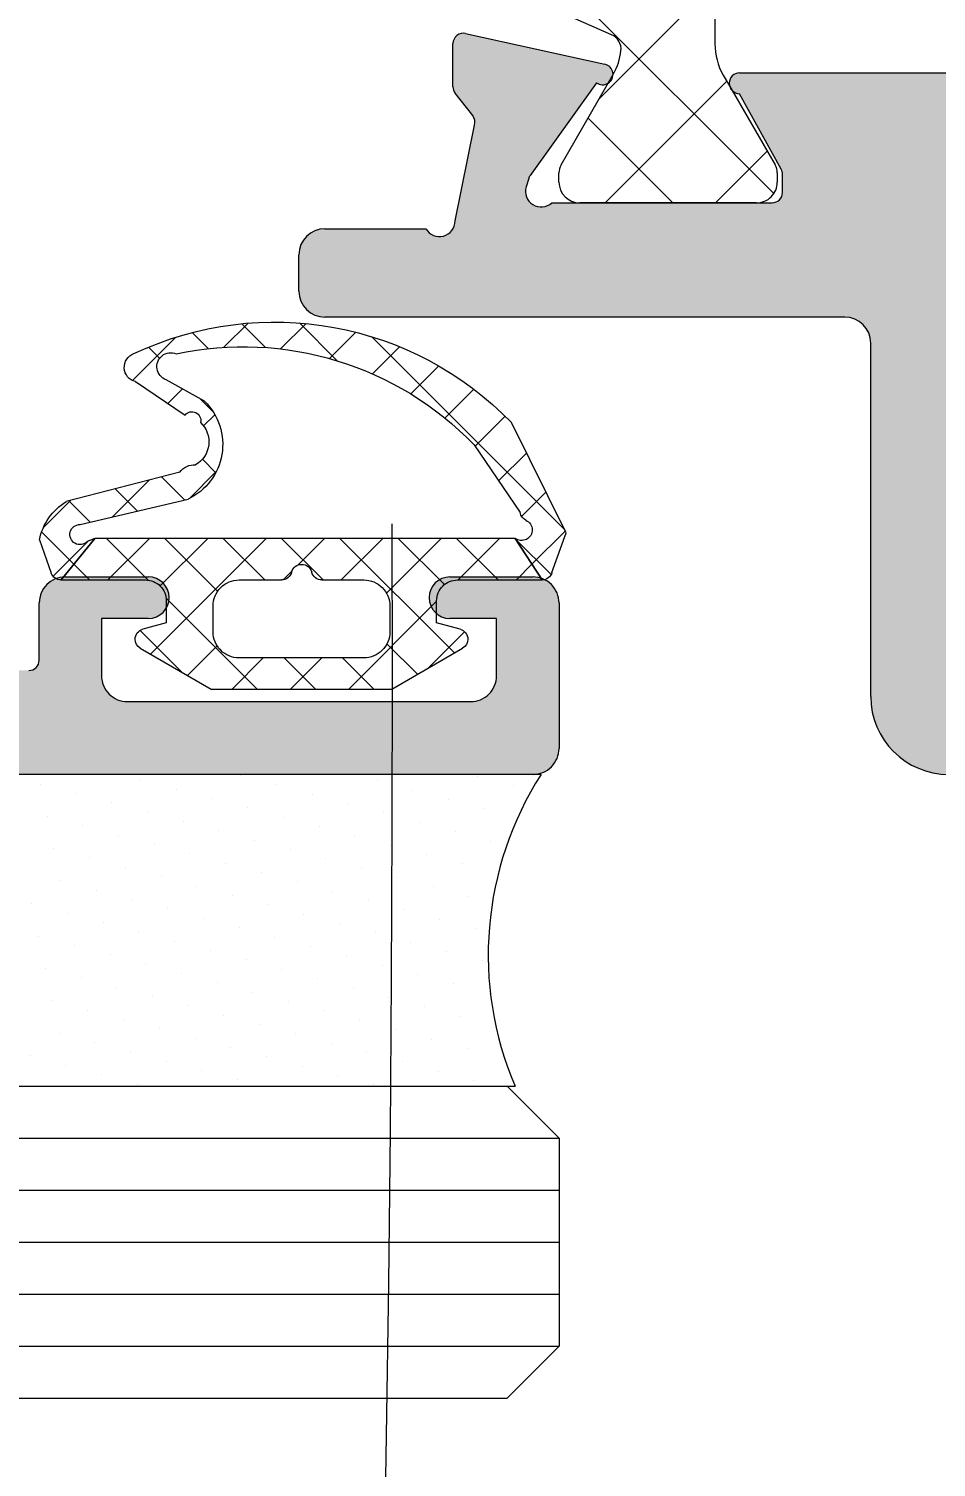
# Model space of a CAD drawing. Extents: x 820 to 5791, y 1495 to 5010.
# Drawn here: x 3009.265 to 3011.01, y 2076.874 to 2079.642 of the extents above; entities that cross this region are included whole.
import ezdxf

# ---------------------------------------------------------------- set-up
doc = ezdxf.new("R2010")
doc.units = 0
doc.header["$LTSCALE"] = 20
doc.layers.get('0').update_dxf_attribs({"linetype": 'CONTINUOUS', "lineweight": 15})
doc.layers.get('DEFPOINTS').update_dxf_attribs({"linetype": 'CONTINUOUS'})
doc.layers.add('_00_TT_PLASTER INTERIOR', color=60, linetype='CONTINUOUS', lineweight=0)
doc.layers.add('ölç', color=63, linetype='CONTINUOUS', lineweight=20)
doc.layers.add('dış ölçü', color=7, linetype='CONTINUOUS', lineweight=20, true_color=0x0d6787)
doc.styles.add('TRS', font='times.ttf', dxfattribs={"width": 0.8})
doc.dimstyles.new('dış ölçü', dxfattribs={"dimtxt": 12, "dimasz": 5, "dimexe": 5, "dimexo": 35, "dimgap": 5, "dimtad": 1, "dimdec": 0, "dimdsep": 46, "dimtxsty": 'TRS', "dimblk": 'DOT', "dimcen": 0, "dimdle": 0.1, "dimclrd": 256, "dimclre": 256, "dimclrt": 73, "dimadec": 0, "dimazin": 0, "dimtfac": 0.3, "dimtdec": 0, "dimtix": 1, "dimtmove": 2, "dimatfit": 3, "dimldrblk": 'DOT', "dimfxl": 1, "dimfxlon": 1, "dimtolj": 1, "dimarcsym": 0})

# ---------------------------------------------------------------- blocks, each defined once
blk = doc.blocks.new('_Dot')
at = {"layer": 'ölç', "color": 0, "lineweight": -2}
blk.add_line((-0.5, 0), (-1, 0), dxfattribs=at)
at = {"layer": 'ölç', "color": 0, "const_width": 0.5}
blk.add_lwpolyline([(-0.25, 0, 1), (0.25, 0, 1)], format="xyb", close=True, dxfattribs=at)
blk = doc.blocks.new('*D176')
at = {"layer": 'DEFPOINTS', "color": 0, "transparency": 16777216}
for p in [(2844.176336790435, 2097.044452601193), (3414.390991119654, 2084.554264930397), (3414.390991119654, 1809.278305477972)]:
    blk.add_point(p, dxfattribs=at)
at = {"layer": 'dış ölçü', "lineweight": -2, "transparency": 16777216}
for p, q in [((2844.176336790435, 1810.278305477972), (2844.176336790435, 1804.278305477972)), ((3414.390991119654, 1810.278305477972), (3414.390991119654, 1804.278305477972)), ((2849.176336790435, 1809.278305477972), (3409.390991119654, 1809.278305477972))]:
    blk.add_line(p, q, dxfattribs=at)
at = {"layer": 'dış ölçü', "lineweight": -2, "transparency": 16777216, "xscale": 5, "yscale": 5, "zscale": 5, "rotation": 180}
blk.add_blockref('_Dot', (2844.176336790435, 1809.278305477972), dxfattribs=at)
at = {"layer": 'dış ölçü', "lineweight": -2, "transparency": 16777216, "xscale": 5, "yscale": 5, "zscale": 5}
blk.add_blockref('_Dot', (3414.390991119654, 1809.278305477972), dxfattribs=at)
at = {"layer": 'dış ölçü', "color": 73, "transparency": 16777216, "insert": (3129.283663955045, 1820.399430207605), "char_height": 12, "attachment_point": 5, "style": 'TRS'}
blk.add_mtext('\\A1;570', dxfattribs=at)
blk = doc.blocks.new('*D180')
at = {"layer": 'DEFPOINTS', "color": 0, "transparency": 16777216}
for p in [(3700.971713778752, 2100.044452589959), (2054.28790840802, 2083.440788159293), (3700.971713778752, 1729.278305477972)]:
    blk.add_point(p, dxfattribs=at)
at = {"layer": 'dış ölçü', "lineweight": -2, "transparency": 16777216}
for p, q in [((2054.28790840802, 1730.278305477972), (2054.28790840802, 1724.278305477972)), ((3700.971713778752, 1730.278305477972), (3700.971713778752, 1724.278305477972)), ((2059.28790840802, 1729.278305477972), (3695.971713778752, 1729.278305477972))]:
    blk.add_line(p, q, dxfattribs=at)
at = {"layer": 'dış ölçü', "lineweight": -2, "transparency": 16777216, "xscale": 5, "yscale": 5, "zscale": 5, "rotation": 180}
blk.add_blockref('_Dot', (2054.28790840802, 1729.278305477972), dxfattribs=at)
at = {"layer": 'dış ölçü', "lineweight": -2, "transparency": 16777216, "xscale": 5, "yscale": 5, "zscale": 5}
blk.add_blockref('_Dot', (3700.971713778752, 1729.278305477972), dxfattribs=at)
at = {"layer": 'dış ölçü', "color": 73, "transparency": 16777216, "insert": (2877.629811093386, 1740.399430207604), "char_height": 12, "attachment_point": 5, "style": 'TRS'}
blk.add_mtext('\\A1;1647', dxfattribs=at)
blk = doc.blocks.new('HGJFG')
h = blk.add_hatch(color=9)
h.dxf.hatch_style = 1
h.paths.add_polyline_path([(-2161.172346011034, -3291.20253992217), (-2161.172346011034, -3291.942539922172), (-2157.082346011038, -3291.942539922172), (-2157.082346011038, -3291.20253992217)], flags=16)
edge = h.paths.add_edge_path()
edge.add_line((-2161.592793870467, -3291.964192741335), (-2161.592793870467, -3292.142539922171))
edge.add_line((-2161.592793870467, -3292.142539922173), (-2154.352346011036, -3292.142539922173))
edge.add_arc((-2154.352345973687, -3292.092539959524), 0.04999996264524757, 269.9999571938264, 360.0000428080437)
edge.add_line((-2154.302346011039, -3292.092539922166), (-2154.302346011033, -3291.812539922167))
edge.add_arc((-2154.352345973687, -3291.812539884827), 0.04999996265106833, 359.999957204564, 450.0000428037736)
edge.add_line((-2154.352346011042, -3291.762539922172), (-2154.51209621104, -3291.762539922166))
edge.add_arc((-2154.512295842284, -3291.802490237368), 0.03995081397432738, 89.7136960569883, 269.5692196917646)
edge.add_line((-2154.51259621103, -3291.842439922172), (-2154.422396211029, -3291.842439922167))
edge.add_line((-2154.422396211038, -3291.842439922169), (-2154.422396211038, -3291.952539922171))
edge.add_arc((-2154.472396173686, -3291.952539959521), 0.04999996264815795, -90.00004280210612, 4.280210612250812e-05, ccw=False)
edge.add_line((-2154.472396211041, -3292.002539922169), (-2155.132396211041, -3292.002539922169))
edge.add_arc((-2155.132396248385, -3291.952539959521), 0.04999996264670276, 179.9999572004711, 270.00004280635085, ccw=False)
edge.add_line((-2155.182396211033, -3291.95253992217), (-2155.182396211033, -3291.842439922168))
edge.add_line((-2155.182396211033, -3291.842439922169), (-2155.092396211036, -3291.842439922169))
edge.add_arc((-2155.092396211036, -3291.802439922171), 0.03999999999941792, 269.9999999979156, 449.9999999979156)
edge.add_line((-2155.092396211036, -3291.762439922167), (-2155.252377211035, -3291.762539822171))
edge.add_arc((-2155.252346022503, -3291.812539800979), 0.04999998853891607, 90.03573944520784, 180.0000242838201)
edge.add_line((-2155.302346011039, -3291.812539822174), (-2155.302346011035, -3291.922539922166))
edge.add_arc((-2155.322345996098, -3291.922539937113), 0.01999998506217356, -90.00004280127217, 4.2805441182736104e-05, ccw=False)
edge.add_line((-2155.322346011043, -3291.942539922172), (-2156.852346011042, -3291.942539922172))
edge.add_arc((-2156.852346048397, -3291.892539959524), 0.04999996264524757, 179.9999571919562, 270.0000428061736, ccw=False)
edge.add_line((-2156.90234601103, -3291.892539922165), (-2156.90234601103, -3291.602539922169))
edge.add_line((-2156.90234601103, -3291.602539922168), (-2156.932346011029, -3291.572539922169))
edge.add_line((-2156.932346011029, -3291.572539922169), (-2156.90234601103, -3291.54253992217))
edge.add_line((-2156.90234601103, -3291.54253992217), (-2156.902346011036, -3291.312539922165))
edge.add_arc((-2156.852346048382, -3291.31253988482), 0.04999996265106833, 89.99995719622649, 180.000042795436, ccw=False)
edge.add_line((-2156.852346011042, -3291.262539922172), (-2155.852346011042, -3291.262539922166))
edge.add_arc((-2155.852345973673, -3291.212539959523), 0.04999996264233719, 269.9999571853116, 360.0000427995289)
edge.add_line((-2155.802346011039, -3291.212539922169), (-2155.802346011039, -3291.142539922173))
edge.add_arc((-2155.852345973687, -3291.142539884821), 0.04999996264815795, 359.9999571978939, 450.000042802106)
edge.add_line((-2155.852346011042, -3291.092539922173), (-2156.046704511039, -3291.092539922173))
edge.add_arc((-2156.072685292206, -3291.077539917546), 0.03000001882319374, 180.0000088315033, 330.0000105626595, ccw=False)
edge.add_line((-2156.102685311035, -3291.07753992217), (-2156.102685311035, -3291.042539922172))
edge.add_line((-2156.102685311035, -3291.04253992217), (-2156.139936411032, -3290.892901922168))
edge.add_arc((-2156.120810309961, -3290.887054437552), 0.02000002045957518, 142.1196065240428, 197.0001334424457, ccw=False)
edge.add_line((-2156.13659621104, -3290.87477412217), (-2156.102944611041, -3290.831516422176))
edge.add_arc((-2156.118730354106, -3290.819236029724), 0.01999994306700945, 322.1191543261486, 359.9997351801132)
edge.add_line((-2156.098730411029, -3290.819236122165), (-2156.098730411032, -3290.735992722167))
edge.add_arc((-2156.118730415384, -3290.735992746019), 0.02000000434976375, 6.832688966403525e-05, 102.5000071270224)
edge.add_line((-2156.123059211034, -3290.716466822173), (-2156.390988211034, -3290.775865222171))
edge.add_arc((-2156.386659414607, -3290.795391121471), 0.01999998055119983, 102.5000245140387, 306.7933573865943)
edge.add_line((-2156.374680811042, -3290.811407122167), (-2156.247255911044, -3290.990050322166))
edge.add_arc((-2156.263538195181, -3291.001664444294), 0.02000001523997533, 17.00025035375438, 35.50019057751388, ccw=False)
edge.add_line((-2156.244412111043, -3290.995816922171), (-2156.23951701104, -3291.011828122172))
edge.add_arc((-2156.268206161793, -3291.020599291743), 0.03000001311106704, -132.99997258540083, 17.000029147516898, ccw=False)
edge.add_line((-2156.288666111036, -3291.042539922167), (-2156.712685311036, -3291.042539922172))
edge.add_arc((-2156.712685325981, -3291.022539937111), 0.01999998505926318, 179.9999572004711, 270.0000428113533, ccw=False)
edge.add_line((-2156.73268531104, -3291.02253992217), (-2156.73268531104, -3290.987680722174))
edge.add_arc((-2156.712685223579, -3290.987680750236), 0.02000008746285711, 151.1695517818086, 179.9999196005541, ccw=False)
edge.add_line((-2156.730206311037, -3290.978036322172), (-2156.650118211038, -3290.832539922174))
edge.add_arc((-2156.650118211034, -3290.812539922167), 0.02000000000116415, 270, 450)
edge.add_line((-2156.650118211034, -3290.79253992217), (-2157.062683911035, -3290.792539922176))
edge.add_arc((-2157.062683948386, -3290.842539884819), 0.04999996264670276, 89.99995719364922, 180.000042799529)
edge.add_line((-2157.112683911034, -3290.842539922173), (-2157.112683911034, -3291.022539922172))
edge.add_line((-2157.112683911034, -3291.02253992217), (-2160.683380411033, -3291.02253992217))
edge.add_arc((-2160.683380323663, -3291.002539872671), 0.02000004950067476, 208.8302511720517, 269.9997496965313, ccw=False)
edge.add_line((-2160.700901411034, -3291.01218422217), (-2160.807553511034, -3290.81842892217))
edge.add_arc((-2160.851356017997, -3290.842539920951), 0.0499999987776396, 28.8304935382869, 89.99999202922243)
edge.add_line((-2160.851356011041, -3290.79253992217), (-2161.005253711038, -3290.79253992217))
edge.add_arc((-2161.005253711029, -3290.812539922167), 0.02000000000116415, 89.99999999583122, 269.9999999958312)
edge.add_line((-2161.005253711029, -3290.832539922168), (-2160.92516571103, -3290.978036322165))
edge.add_arc((-2160.942686798514, -3290.987680750236), 0.02000008748293262, 8.040444771495459e-05, 28.83044819200552, ccw=False)
edge.add_line((-2160.922686711038, -3290.987680722169), (-2160.922686711038, -3291.022539922165))
edge.add_arc((-2160.942686696098, -3291.022539937111), 0.01999998505926318, -90.00004280127217, 4.2805441182736104e-05, ccw=False)
edge.add_line((-2160.942686711042, -3291.04253992217), (-2161.366705911042, -3291.04253992217))
edge.add_arc((-2161.387165860285, -3291.020599291746), 0.03000001311108285, 162.9999708349113, 312.99997259325687, ccw=False)
edge.add_line((-2161.415855011041, -3291.011828122172), (-2161.410959911041, -3290.995816922171))
edge.add_arc((-2161.391833827057, -3291.001664444221), 0.02000001506437853, 144.4998093094156, 162.9997496839272, ccw=False)
edge.add_line((-2161.408116111034, -3290.990050322172), (-2161.280691211033, -3290.811407122166))
edge.add_arc((-2161.268712607457, -3290.795391121471), 0.01999998054952505, 233.206642608412, 437.4999754941014)
edge.add_line((-2161.264383811035, -3290.77586522217), (-2161.532312811035, -3290.716466822172))
edge.add_arc((-2161.53664155668, -3290.735992705892), 0.01999995435326789, 77.5001078409762, 180.0000466226081)
edge.add_line((-2161.556641511034, -3290.735992722172), (-2161.556641511034, -3290.819236122171))
edge.add_arc((-2161.536641618001, -3290.819236175436), 0.01999989303721294, 179.9998473954822, 217.8804282805041)
edge.add_line((-2161.552427411033, -3290.83151642217), (-2161.518775811032, -3290.87477412217))
edge.add_arc((-2161.534561662103, -3290.88705453385), 0.02000004011470066, -16.999827756357206, 37.88069918301272, ccw=False)
edge.add_line((-2161.51543551104, -3290.892901922168), (-2161.552686711039, -3291.04253992217))
edge.add_line((-2161.552686711043, -3291.04253992217), (-2161.552686711047, -3291.072539922164))
edge.add_arc((-2161.402686823099, -3291.072540034226), 0.1499998879415634, 179.9999571945588, 270.0000428037736)
edge.add_line((-2161.402686711034, -3291.222539922171), (-2161.352346011033, -3291.222539922171))
edge.add_line((-2161.352346011042, -3291.222539922171), (-2161.352346011042, -3291.542539922172))
edge.add_line((-2161.352346011042, -3291.54253992217), (-2161.322346011043, -3291.572539922169))
edge.add_line((-2161.322346011043, -3291.572539922169), (-2161.352346011042, -3291.602539922168))
edge.add_line((-2161.352346011042, -3291.602539922168), (-2161.352346011042, -3291.762581522168))
edge.add_line((-2161.352346011042, -3291.762581522168), (-2161.420621611041, -3291.762581522168))
edge.add_arc((-2161.422446007285, -3291.802539971238), 0.04000007592095481, 87.38584293351231, 270.1432339613954)
edge.add_line((-2161.422346011034, -3291.842539922173), (-2161.362446011032, -3291.842539922173))
edge.add_line((-2161.362446011041, -3291.842539922173), (-2161.362446011041, -3291.942640822173))
edge.add_arc((-2161.382445986278, -3291.942640790657), 0.01999997524489821, 270.42248980902684, 359.9999097199953, ccw=False)
edge.add_line((-2161.382298511043, -3291.962640222168), (-2161.592793870473, -3291.964192741336))
h = blk.add_hatch(color=9)
h.dxf.hatch_style = 1
h.paths.add_polyline_path([(-2149.432686791039, -3291.202568942176), (-2153.522686791051, -3291.202568942176), (-2153.522686791051, -3291.942568942174), (-2149.432686791039, -3291.942568942174)], flags=16)
edge = h.paths.add_edge_path()
edge.add_arc((-2149.599779045207, -3290.812568942175), 0.01999999999989086, 270, 450, ccw=False)
edge.add_line((-2149.599779045207, -3290.832568942175), (-2149.679867119176, -3290.978065347325))
edge.add_arc((-2149.662346109891, -3290.987709736038), 0.02000000000003588, 511.1695425433518, 539.9999999995904)
edge.add_line((-2149.682346109895, -3290.987709736038), (-2149.682346109895, -3291.022568942175))
edge.add_arc((-2149.662346109891, -3291.022568942176), 0.02000000000007844, 540.0000000000163, 629.9999999999837)
edge.add_line((-2149.662346109891, -3291.042568942176), (-2149.238326872005, -3291.042568942176))
edge.add_arc((-2149.217866921198, -3291.020628331126), 0.03000000000009845, 587.0000000002174, 737.0000000002264)
edge.add_line((-2149.189177778518, -3291.011857179984), (-2149.194072897496, -3290.995845967253))
edge.add_arc((-2149.213198992625, -3291.001693401348), 0.02000000000055813, 377.0000000004781, 395.5000000004607)
edge.add_line((-2149.19691668225, -3290.990079342234), (-2149.324341586021, -3290.81143621572))
edge.add_arc((-2149.336320189014, -3290.795420190295), 0.02000000000015954, 462.50000000028433, 666.7933136069846, ccw=False)
edge.add_line((-2149.340648981289, -3290.775894270152), (-2149.072720024365, -3290.716495850435))
edge.add_arc((-2149.068391232094, -3290.736021770576), 0.01999999999998282, 359.99999999994657, 462.4999999999398, ccw=False)
edge.add_line((-2149.04839123209, -3290.736021770576), (-2149.04839123209, -3290.819265143929))
edge.add_arc((-2149.068391232094, -3290.819265143929), 0.01999999999998892, 322.11947347725385, 360.0000000000682, ccw=False)
edge.add_line((-2149.052605375688, -3290.831545483402), (-2149.086256996422, -3290.87480321694))
edge.add_arc((-2149.070471140015, -3290.887083556413), 0.0200000000000766, 502.1194734774452, 557.0000000002549)
edge.add_line((-2149.08959723514, -3290.892930990508), (-2149.052346109899, -3291.042568942175))
edge.add_line((-2149.05234610989, -3291.042568942176), (-2149.05234610989, -3291.072568942176))
edge.add_arc((-2149.202346109899, -3291.072568942175), 0.15, 270, 360, ccw=False)
edge.add_line((-2149.202346109899, -3291.222568942177), (-2149.252686791052, -3291.222568942177))
edge.add_line((-2149.252686791046, -3291.222568942175), (-2149.252686791046, -3291.542568942175))
edge.add_line((-2149.252686791046, -3291.542568942176), (-2149.282686791047, -3291.572568942177))
edge.add_line((-2149.282686791045, -3291.572568942175), (-2149.252686791045, -3291.602568942175))
edge.add_line((-2149.252686791046, -3291.602568942174), (-2149.252686791046, -3291.762610569393))
edge.add_line((-2149.252686791046, -3291.762610569393), (-2149.184411226243, -3291.762610569393))
edge.add_arc((-2149.182586822249, -3291.802569004635), 0.04000006246108083, 269.8568053322555, 452.6141690328579, ccw=False)
edge.add_line((-2149.182686791039, -3291.842568942176), (-2149.24258679104, -3291.842568942176))
edge.add_line((-2149.242586791047, -3291.842568942176), (-2149.242586791047, -3291.942669873303))
edge.add_arc((-2149.222586791043, -3291.942669873303), 0.02000000000003226, 540.0000000000583, 629.5774222180769)
edge.add_line((-2149.222734297186, -3291.962669329344), (-2147.202586791052, -3291.977568942175))
edge.add_line((-2147.202586791039, -3291.977568942174), (-2147.202586791039, -3291.962568942174))
edge.add_line((-2147.202586791039, -3291.962568942175), (-2147.15258679104, -3291.962568942175))
edge.add_arc((-2147.15258679105, -3291.912568942175), 0.05, 630, 720)
edge.add_line((-2147.102586791048, -3291.912568942175), (-2147.102586791048, -3291.842568942176))
edge.add_line((-2147.102586791048, -3291.842568942176), (-2147.162586791047, -3291.842568942176))
edge.add_line((-2147.162586791045, -3291.842568942176), (-2147.163186791045, -3291.842468942175))
edge.add_arc((-2147.162886391537, -3291.802518945176), 0.03995112639426338, 449.5703248814108, 629.5691789600364, ccw=False)
edge.add_line((-2147.162586791045, -3291.762568942174), (-2146.892586791045, -3291.762568942174))
edge.add_arc((-2146.892586791041, -3291.802568942175), 0.04000000000014552, 270, 450, ccw=False)
edge.add_line((-2146.892586791041, -3291.842568942176), (-2146.982686791041, -3291.842668942175))
edge.add_line((-2146.982686791042, -3291.842668942175), (-2146.982686791042, -3291.952668942175))
edge.add_arc((-2146.932686791039, -3291.952668942175), 0.05, 540, 630)
edge.add_line((-2146.932686791039, -3292.002668942177), (-2146.272686811663, -3292.002668942177))
edge.add_arc((-2146.272686811671, -3291.952668942175), 0.04999999999995108, 630.000000000026, 719.9479602509243)
edge.add_line((-2146.222686832288, -3291.952714355416), (-2146.222586791041, -3291.842568942174))
edge.add_line((-2146.222586791043, -3291.842568942176), (-2146.312886791043, -3291.842568942176))
edge.add_arc((-2146.312586391546, -3291.802618945175), 0.03995112639426338, 449.5703248813944, 629.5691789600527, ccw=False)
edge.add_line((-2146.31228679104, -3291.762668942175), (-2146.152686791041, -3291.762668942175))
edge.add_arc((-2146.152686791041, -3291.812668942174), 0.05, 360, 450, ccw=False)
edge.add_line((-2146.102686791038, -3291.812668942174), (-2146.102686791038, -3292.092568942175))
edge.add_arc((-2146.152686791041, -3292.092568942176), 0.05, 270, 360, ccw=False)
edge.add_line((-2146.152686791041, -3292.142568942175), (-2153.55268679104, -3292.142568942175))
edge.add_arc((-2153.552686791049, -3291.992568942175), 0.15, 540, 630, ccw=False)
edge.add_line((-2153.702686791044, -3291.992568942175), (-2153.702686791044, -3291.312568942175))
edge.add_arc((-2153.752686791046, -3291.312568942175), 0.05, 360, 450)
edge.add_line((-2153.752686791046, -3291.262568942174), (-2154.752686791046, -3291.262568942174))
edge.add_arc((-2154.752686791046, -3291.212568942175), 0.05, 540, 630, ccw=False)
edge.add_line((-2154.802686791049, -3291.212568942175), (-2154.802686791049, -3291.142568942175))
edge.add_arc((-2154.752686791046, -3291.142568942175), 0.05, 450, 540, ccw=False)
edge.add_line((-2154.752686791046, -3291.092568942176), (-2154.558328234313, -3291.092568942176))
edge.add_arc((-2154.532347472193, -3291.077568942176), 0.02999999999997415, 569.9999999997876, 719.9999999997917)
edge.add_line((-2154.502347472194, -3291.077568942176), (-2154.465096346953, -3290.892930990509))
edge.add_arc((-2154.484222442069, -3290.887083556413), 0.02000000000007834, 702.9999999997476, 757.8805265225523)
edge.add_line((-2154.468436585678, -3290.87480321694), (-2154.502088206412, -3290.831545483402))
edge.add_arc((-2154.486302350005, -3290.819265143929), 0.01999999999999354, 539.9999999999359, 577.8805265227412, ccw=False)
edge.add_line((-2154.506302349994, -3290.819265143929), (-2154.506302349994, -3290.736021770575))
edge.add_arc((-2154.486302350005, -3290.736021770576), 0.01999999999998146, 437.5000000000562, 540.000000000058, ccw=False)
edge.add_line((-2154.481973557716, -3290.716495850434), (-2154.214044600792, -3290.775894270151))
edge.add_arc((-2154.21837339307, -3290.795420190295), 0.02000000000015899, 233.2066863930219, 437.4999999997092, ccw=False)
edge.add_line((-2154.230351996067, -3290.81143621572), (-2154.357776899838, -3290.990079342234))
edge.add_arc((-2154.341494589459, -3291.001693401348), 0.02000000000055737, 504.4999999995396, 522.9999999995229)
edge.add_line((-2154.360620684584, -3290.995845967253), (-2154.365515803564, -3291.011857179984))
edge.add_arc((-2154.336826660886, -3291.020628331126), 0.03000000000009867, 522.9999999997736, 672.999999999783)
edge.add_line((-2154.316366710086, -3291.042568942176), (-2153.892347472201, -3291.042568942176))
edge.add_arc((-2153.892347472193, -3291.022568942176), 0.02000000000007418, 630.0000000000041, 719.999999999996)
edge.add_line((-2153.872347472204, -3291.022568942176), (-2153.872347472204, -3290.987709736039))
edge.add_arc((-2153.892347472193, -3290.987709736038), 0.02000000000003617, 360.0000000004097, 388.8304574566478)
edge.add_line((-2153.874826462908, -3290.978065347325), (-2153.954914536877, -3290.832568942175))
edge.add_arc((-2153.954914536877, -3290.812568942175), 0.01999999999989086, 450, 630, ccw=False)
edge.add_line((-2153.954914536877, -3290.792568942176), (-2153.542348908149, -3290.792568942176))
edge.add_arc((-2153.542348908156, -3290.842568942176), 0.05, 360, 450, ccw=False)
edge.add_line((-2153.492348908153, -3290.842568942176), (-2153.492348908153, -3291.022568942176))
edge.add_line((-2153.492348908153, -3291.022568942176), (-2149.921652402475, -3291.022568942176))
edge.add_arc((-2149.921652402479, -3291.002568942175), 0.02000000000003564, 630.000000000177, 691.1695425439402)
edge.add_line((-2149.904131393193, -3291.012213330888), (-2149.797479317304, -3290.818457970392))
edge.add_arc((-2149.753676794088, -3290.842568942176), 0.04999999999999773, 450.0000000000008, 511.1695425437644, ccw=False)
edge.add_line((-2149.753676794088, -3290.792568942176), (-2149.599779045201, -3290.792568942176))
at = {"color": 9}
for p, q in [((-2154.002466404066, -3289.048668785458), (-2154.002466404066, -3290.736668785456)), ((-2153.889156986811, -3291.024815629985), (-2154.34627044643, -3290.567702170375)), ((-2154.201227540118, -3290.7192930682), (-2154.462819315985, -3290.602824905744)), ((-2154.002466404066, -3290.61975996914), (-2154.22477190985, -3290.842065474929)), ((-2154.506302349994, -3290.819265143929), (-2154.506302349994, -3290.736021770576)), ((-2154.481973557716, -3290.716495850434), (-2154.214044600795, -3290.775894270152)), ((-2154.230351996067, -3290.81143621572), (-2154.357776899834, -3290.990079342234)), ((-2154.298447166188, -3290.96970726123), (-2154.197375240922, -3290.794600967355)), ((-2153.979381432594, -3290.808807032025), (-2154.213243186035, -3291.042668785457)), ((-2153.986389452531, -3290.796668785458), (-2153.976389452521, -3290.813989293533)), ((-2153.976389452521, -3290.813989293533), (-2153.88648564195, -3290.96970726123)), ((-2153.954914536877, -3290.792568942176), (-2153.542348908156, -3290.792568942176)), ((-2154.468436585678, -3290.87480321694), (-2154.50208820641, -3290.831545483402)), ((-2153.874826462908, -3290.978065347325), (-2153.954914536877, -3290.832568942175)), ((-2154.502347472194, -3291.077568942176), (-2154.465096346958, -3290.892930990508)), ((-2154.083435865698, -3291.042668785461), (-2154.246461732951, -3290.879642918201)), ((-2153.901735719072, -3290.943293352852), (-2154.001111151677, -3291.042668785457)), ((-2154.302466404069, -3291.002668785458), (-2154.302466404069, -3290.984707261231)), ((-2153.88246640407, -3290.984707261231), (-2153.88246640407, -3291.002668785458)), ((-2154.360620684584, -3290.995845967253), (-2154.365515803566, -3291.011857179984)), ((-2153.872347472204, -3291.022568942176), (-2153.872347472204, -3290.987709736038)), ((-2154.316366710086, -3291.042568942176), (-2153.892347472193, -3291.042568942176)), ((-2153.922466404064, -3291.042668785457), (-2154.26246640406, -3291.042668785457)), ((-2154.752686791046, -3291.092568942176), (-2154.558328234311, -3291.092568942176)), ((-2154.802686791049, -3291.212568942175), (-2154.802686791049, -3291.142568942175)), ((-2154.900503842186, -3291.27415133335), (-2154.946909027826, -3291.32055651899)), ((-2154.866889014415, -3291.320966318625), (-2154.912604915499, -3291.275250417543)), ((-2154.789052012359, -3291.274952705034), (-2154.837796712801, -3291.323697405472)), ((-2154.729018767653, -3291.346583363867), (-2154.801733837999, -3291.273868293528)), ((-2153.752686791046, -3291.262568942174), (-2154.752686791046, -3291.262568942174)), ((-2155.040137589775, -3291.301531879425), (-2155.123120352245, -3291.384514641891)), ((-2154.977012459593, -3291.323096074962), (-2155.007851669679, -3291.292256864876)), ((-2154.693422659501, -3291.29157655369), (-2154.74403359163, -3291.342187485819)), ((-2154.290735901403, -3291.672613028612), (-2154.663327413725, -3291.300021516291)), ((-2153.702686791044, -3291.992568942175), (-2153.702686791044, -3291.312568942175)), ((-2155.070646268182, -3291.341715467876), (-2155.091931836037, -3291.320429900024)), ((-2155.038902261044, -3291.333044866059), (-2155.038902261044, -3291.333044866059)), ((-2154.60904906684, -3291.319456162532), (-2154.661339376206, -3291.371746471902)), ((-2154.53371808893, -3291.356378386151), (-2154.587631268773, -3291.410291565991)), ((-2155.117108161035, -3291.386727666059), (-2155.021647761049, -3291.450981666058)), ((-2154.984199261043, -3291.424561466059), (-2155.057778561049, -3291.383098066058)), ((-2155.026868825863, -3291.400516317027), (-2155.054931217889, -3291.428578709057)), ((-2154.967972165015, -3291.444389571049), (-2154.992449371389, -3291.41991236468)), ((-2154.466253282907, -3291.401166781642), (-2154.521816571066, -3291.456730069786)), ((-2154.964389260928, -3291.450289953599), (-2154.98601719114, -3291.471917883812)), ((-2154.406056333694, -3291.453223033942), (-2154.463765865509, -3291.510932565753)), ((-2154.28835126104, -3291.677404566058), (-2154.393736561045, -3291.46565036606)), ((-2154.46561936104, -3291.508192666058), (-2154.377358761046, -3291.63866246606)), ((-2154.962699928842, -3291.561915008732), (-2154.98842366444, -3291.536191273132)), ((-2154.364658328105, -3291.524078229854), (-2154.418470218833, -3291.577890120582)), ((-2155.031652861039, -3291.561237666058), (-2155.250230361035, -3291.617600566059)), ((-2154.961575336286, -3291.55972923048), (-2155.013409060292, -3291.611562954485)), ((-2155.090515405257, -3291.576416097939), (-2155.161039344032, -3291.646940036714)), ((-2155.113390986849, -3291.63573035376), (-2155.155856290728, -3291.593265049879)), ((-2155.022516730268, -3291.614351408819), (-2155.0666150437, -3291.57025309539)), ((-2155.241771976213, -3291.615419467374), (-2155.294455506836, -3291.668102997998)), ((-2155.204265243415, -3291.657109298697), (-2155.245097537755, -3291.616277004367)), ((-2155.223651861042, -3291.661670166058), (-2155.01598586104, -3291.612814966059)), ((-2154.327356644394, -3291.599029747666), (-2154.374462797377, -3291.646135900643)), ((-2155.235596644718, -3291.738031098909), (-2155.297607890473, -3291.676019853164)), ((-2154.290054960697, -3291.673981265482), (-2154.354331907624, -3291.738258212409)), ((-2154.315832261037, -3291.754314266059), (-2154.28835126104, -3291.677404566058)), ((-2155.301813761046, -3291.69113066606), (-2155.279087961037, -3291.755020166059)), ((-2155.207808081131, -3291.693708773802), (-2155.275431045721, -3291.761331738399)), ((-2155.19513826104, -3291.688317466059), (-2155.260244561036, -3291.768317466059)), ((-2155.260243461043, -3291.768317466059), (-2155.19513826104, -3291.688317466059)), ((-2155.19513826104, -3291.688317466059), (-2155.210020161042, -3291.694650066059)), ((-2154.386633061044, -3291.688260466058), (-2155.19513826104, -3291.688317466059)), ((-2155.092738851888, -3291.768635690228), (-2155.173058632686, -3291.688315909433)), ((-2155.09015617058, -3291.688310064771), (-2155.170163571875, -3291.768317466061)), ((-2154.865633938633, -3291.688294235847), (-2155.088315339422, -3291.910975636632)), ((-2154.977895054614, -3291.68830215031), (-2155.069558197382, -3291.779965293082)), ((-2154.959039058286, -3291.79008228232), (-2155.060813344518, -3291.688307996087)), ((-2154.868550673037, -3291.768317466057), (-2154.948568056349, -3291.688300082741)), ((-2154.756297471523, -3291.768317466057), (-2154.836322768181, -3291.688292169395)), ((-2154.753372822653, -3291.688286321386), (-2154.804838892681, -3291.739752391401)), ((-2154.503526353536, -3291.90883538252), (-2154.724077480013, -3291.688284256049)), ((-2154.641111706686, -3291.688278406923), (-2154.721150765818, -3291.768317466059)), ((-2154.528850590706, -3291.688270492462), (-2154.634263726633, -3291.793683628389)), ((-2154.52290832414, -3291.777200210407), (-2154.611832191845, -3291.688276342703)), ((-2154.41953786698, -3291.768317466057), (-2154.499586903677, -3291.688268429357)), ((-2154.416589474739, -3291.688262577999), (-2154.49664436279, -3291.768317466059)), ((-2154.38533966291, -3291.690262468609), (-2154.387341615508, -3291.688260516011)), ((-2154.334912061048, -3291.768317466059), (-2154.386633061044, -3291.688260466058)), ((-2154.386633061044, -3291.688260466058), (-2154.334912061048, -3291.768317466059)), ((-2154.317480143506, -3291.758121988017), (-2154.38533966291, -3291.690262468609)), ((-2155.20531027758, -3291.768317466059), (-2155.235596267853, -3291.738031475773)), ((-2154.815965022845, -3291.75087852157), (-2154.833186154076, -3291.768099652808)), ((-2154.354331907624, -3291.738258212409), (-2154.384391161276, -3291.768317466059)), ((-2155.260244561036, -3291.768317466059), (-2155.097774361039, -3291.768317466059)), ((-2155.258112561042, -3291.768317466059), (-2155.259287961043, -3291.76714206606)), ((-2155.252377211041, -3291.762539822167), (-2155.092396211036, -3291.762439922167)), ((-2155.097774361039, -3291.768317466059), (-2155.097774361039, -3291.768317466059)), ((-2154.917774361046, -3291.768317466059), (-2154.836129861037, -3291.768317466059)), ((-2154.758670161039, -3291.768317466059), (-2154.67777556105, -3291.768317466059)), ((-2154.512096211035, -3291.762539922168), (-2154.352346011042, -3291.762539922168)), ((-2154.497774361048, -3291.768317466059), (-2154.334912061048, -3291.768317466059)), ((-2155.302346011039, -3291.922539922171), (-2155.302346011039, -3291.812539822166)), ((-2154.883057076059, -3291.97831746606), (-2155.058092593926, -3291.803281948197)), ((-2155.057774361046, -3291.808317466058), (-2155.057774361046, -3291.85099696606)), ((-2154.537774361042, -3291.809447464309), (-2154.706644362796, -3291.978317466058)), ((-2154.537774361042, -3291.85099696606), (-2154.537774361042, -3291.808319866058)), ((-2154.302346011039, -3291.812539922167), (-2154.302346011039, -3292.092539922173)), ((-2155.092396211036, -3291.842439922169), (-2155.182396211033, -3291.842439922169)), ((-2155.182396211033, -3291.842439922169), (-2155.182396211033, -3291.95253992217)), ((-2154.967774361049, -3291.84331966606), (-2154.967774361049, -3291.81832176606)), ((-2154.967774361049, -3291.868315466058), (-2154.967774361049, -3291.84331966606)), ((-2154.967774361049, -3291.84331966606), (-2154.967774361049, -3291.84331966606)), ((-2154.627774361038, -3291.81831746606), (-2154.627774361038, -3291.868316266059)), ((-2154.422396211038, -3291.842439922169), (-2154.51259621103, -3291.842439922169)), ((-2154.422396211038, -3291.95253992217), (-2154.422396211038, -3291.842439922169)), ((-2155.0275954855, -3291.94603225813), (-2155.108246497676, -3291.865381245957)), ((-2155.057774361046, -3291.85099696606), (-2155.102949361038, -3291.863101566059)), ((-2154.483996732623, -3291.867923037401), (-2154.554118417259, -3291.93804472204)), ((-2154.49259806104, -3291.863101966058), (-2154.537774361042, -3291.85099696606)), ((-2154.960070005281, -3291.894983504014), (-2155.017149659453, -3291.952063158181)), ((-2154.574692033505, -3291.949922904071), (-2154.633350809626, -3291.891264127943)), ((-2155.107774361049, -3291.89974096606), (-2154.971675861042, -3291.97831746606)), ((-2154.871150765813, -3291.918317466058), (-2154.931150765825, -3291.97831746606)), ((-2154.797774361036, -3291.918317466058), (-2154.917774361046, -3291.918317466058)), ((-2154.770803874545, -3291.97831746606), (-2154.830803874543, -3291.91831746606)), ((-2154.758897564313, -3291.918317466058), (-2154.818897564311, -3291.97831746606)), ((-2154.677774361041, -3291.918317466058), (-2154.797774361036, -3291.918317466058)), ((-2154.658550673031, -3291.97831746606), (-2154.718550673028, -3291.918317466058)), ((-2154.623872861045, -3291.97831746606), (-2154.487774361039, -3291.89974096606)), ((-2154.971675861042, -3291.97831746606), (-2154.623872861045, -3291.97831746606)), ((-2155.13239621103, -3292.002539922169), (-2154.472396211041, -3292.002539922169)), ((-2154.352346011042, -3292.142539922173), (-2161.592793870467, -3292.142539922173)), ((-2154.336942841616, -3292.142558938253), (-2156.436942841608, -3292.142558938253)), ((-2154.914104235821, -3292.144767265437), (-2154.914104235821, -3292.144767265437)), ((-2154.459516440807, -3292.14642531259), (-2154.459516440807, -3292.14642531259)), ((-2155.300014190504, -3292.161099958882), (-2155.300014190504, -3292.161099958882)), ((-2155.10705921317, -3292.152933612163), (-2155.10705921317, -3292.152933612163)), ((-2155.038381372838, -3292.170924352745), (-2155.038381372838, -3292.170924352745)), ((-2154.845426395489, -3292.162758006035), (-2154.845426395489, -3292.162758006035)), ((-2154.652471418141, -3292.154591659309), (-2154.652471418141, -3292.154591659309)), ((-2154.583793577808, -3292.172582399898), (-2154.583793577808, -3292.172582399898)), ((-2154.390838600474, -3292.164416053179), (-2154.390838600474, -3292.164416053179)), ((-2155.231336350172, -3292.179090699478), (-2155.231336350172, -3292.179090699478)), ((-2155.162658509839, -3292.19708144006), (-2155.162658509839, -3292.19708144006)), ((-2154.969703532491, -3292.18891509335), (-2154.969703532491, -3292.18891509335)), ((-2154.776748555157, -3292.180748746629), (-2154.776748555157, -3292.180748746629)), ((-2154.708070714824, -3292.19873948722), (-2154.708070714824, -3292.19873948722)), ((-2154.515115737476, -3292.190573140487), (-2154.515115737476, -3292.190573140487)), ((-2155.286935646841, -3292.223238527386), (-2155.286935646841, -3292.223238527386)), ((-2155.093980669507, -3292.215072180667), (-2155.093980669507, -3292.215072180667)), ((-2154.901025692173, -3292.206905833941), (-2154.901025692173, -3292.206905833941)), ((-2154.832347851826, -3292.224896574539), (-2154.832347851826, -3292.224896574539)), ((-2154.639392874492, -3292.216730227813), (-2154.639392874492, -3292.216730227813)), ((-2154.446437897143, -3292.208563881094), (-2154.446437897143, -3292.208563881094)), ((-2155.218257806509, -3292.241229267983), (-2155.218257806509, -3292.241229267983)), ((-2155.025302829175, -3292.233062921249), (-2155.025302829175, -3292.233062921249)), ((-2154.956624988842, -3292.251053661855), (-2154.956624988842, -3292.251053661855)), ((-2154.763670011494, -3292.242887315134), (-2154.763670011494, -3292.242887315134)), ((-2154.57071503416, -3292.234720968402), (-2154.57071503416, -3292.234720968402)), ((-2154.502037193827, -3292.252711708991), (-2154.502037193827, -3292.252711708991)), ((-2155.273857103192, -3292.285377095891), (-2155.273857103192, -3292.285377095891)), ((-2155.149579966176, -3292.259220008565), (-2155.149579966176, -3292.259220008565)), ((-2155.080902125844, -3292.277210749172), (-2155.080902125844, -3292.277210749172)), ((-2154.88794714851, -3292.269044402446), (-2154.88794714851, -3292.269044402446)), ((-2154.694992171161, -3292.260878055725), (-2154.694992171161, -3292.260878055725)), ((-2154.626314330829, -3292.278868796318), (-2154.626314330829, -3292.278868796318)), ((-2154.43335935348, -3292.270702449599), (-2154.43335935348, -3292.270702449599)), ((-2155.20517926286, -3292.303367836487), (-2155.20517926286, -3292.303367836487)), ((-2155.012224285511, -3292.295201489754), (-2155.012224285511, -3292.295201489754)), ((-2154.943546445179, -3292.313192230359), (-2154.943546445179, -3292.313192230359)), ((-2154.819269308177, -3292.287035143044), (-2154.819269308177, -3292.287035143044)), ((-2154.75059146783, -3292.305025883638), (-2154.75059146783, -3292.305025883638)), ((-2154.557636490496, -3292.296859536907), (-2154.557636490496, -3292.296859536907)), ((-2155.136501422528, -3292.321358577069), (-2155.136501422528, -3292.321358577069)), ((-2155.067823582195, -3292.339349317676), (-2155.067823582195, -3292.339349317676)), ((-2154.874868604847, -3292.33118297095), (-2154.874868604847, -3292.33118297095)), ((-2154.681913627498, -3292.323016624229), (-2154.681913627498, -3292.323016624229)), ((-2154.613235787166, -3292.341007364822), (-2154.613235787166, -3292.341007364822)), ((-2154.488958650164, -3292.314850277496), (-2154.488958650164, -3292.314850277496)), ((-2154.420280809832, -3292.332841018103), (-2154.420280809832, -3292.332841018103)), ((-2155.260778559529, -3292.347515664395), (-2155.260778559529, -3292.347515664395)), ((-2155.192100719197, -3292.365506404992), (-2155.192100719197, -3292.365506404992)), ((-2154.999145741863, -3292.357340058258), (-2154.999145741863, -3292.357340058258)), ((-2154.806190764514, -3292.349173711548), (-2154.806190764514, -3292.349173711548)), ((-2154.737512924182, -3292.367164452143), (-2154.737512924182, -3292.367164452143)), ((-2154.544557946833, -3292.358998105411), (-2154.544557946833, -3292.358998105411)), ((-2155.316377856213, -3292.391663492303), (-2155.316377856213, -3292.391663492303)), ((-2155.123422878864, -3292.383497145574), (-2155.123422878864, -3292.383497145574)), ((-2154.930467901516, -3292.375330798864), (-2154.930467901516, -3292.375330798864)), ((-2154.861790061198, -3292.393321539455), (-2154.861790061198, -3292.393321539455)), ((-2154.668835083849, -3292.385155192734), (-2154.668835083849, -3292.385155192734)), ((-2154.475880106501, -3292.376988846), (-2154.475880106501, -3292.376988846)), ((-2155.247700015881, -3292.4096542329), (-2155.247700015881, -3292.4096542329)), ((-2155.054745038532, -3292.401487886181), (-2155.054745038532, -3292.401487886181)), ((-2154.9860671982, -3292.419478626763), (-2154.9860671982, -3292.419478626763)), ((-2154.793112220851, -3292.411312280053), (-2154.793112220851, -3292.411312280053)), ((-2154.600157243517, -3292.403145933326), (-2154.600157243517, -3292.403145933326)), ((-2154.531479403185, -3292.421136673915), (-2154.531479403185, -3292.421136673915)), ((-2155.179022175548, -3292.427644973496), (-2155.179022175548, -3292.427644973496)), ((-2155.110344335216, -3292.445635714078), (-2155.110344335216, -3292.445635714078)), ((-2154.917389357867, -3292.437469367368), (-2154.917389357867, -3292.437469367368)), ((-2154.724434380519, -3292.429303020647), (-2154.724434380519, -3292.429303020647)), ((-2154.655756540186, -3292.447293761238), (-2154.655756540186, -3292.447293761238)), ((-2154.462801562852, -3292.439127414505), (-2154.462801562852, -3292.439127414505)), ((-2155.30329931255, -3292.453802060808), (-2155.30329931255, -3292.453802060808)), ((-2155.234621472217, -3292.471792801404), (-2155.234621472217, -3292.471792801404)), ((-2155.041666494883, -3292.463626454685), (-2155.041666494883, -3292.463626454685)), ((-2154.848711517535, -3292.455460107959), (-2154.848711517535, -3292.455460107959)), ((-2154.780033677202, -3292.473450848557), (-2154.780033677202, -3292.473450848557)), ((-2154.587078699854, -3292.465284501831), (-2154.587078699854, -3292.465284501831)), ((-2155.165943631885, -3292.489783542001), (-2155.165943631885, -3292.489783542001)), ((-2155.097265791553, -3292.507774282582), (-2155.097265791553, -3292.507774282582)), ((-2154.972988654536, -3292.481617195267), (-2154.972988654536, -3292.481617195267)), ((-2154.904310814204, -3292.499607935873), (-2154.904310814204, -3292.499607935873)), ((-2154.71135583687, -3292.491441589152), (-2154.71135583687, -3292.491441589152)), ((-2154.518400859522, -3292.48327524242), (-2154.518400859522, -3292.48327524242)), ((-2154.449723019189, -3292.501265983009), (-2154.449723019189, -3292.501265983009)), ((-2155.290220768887, -3292.515940629312), (-2155.290220768887, -3292.515940629312)), ((-2155.221542928554, -3292.533931369909), (-2155.221542928554, -3292.533931369909)), ((-2155.02858795122, -3292.52576502319), (-2155.02858795122, -3292.52576502319)), ((-2154.835632973872, -3292.517598676463), (-2154.835632973872, -3292.517598676463)), ((-2154.766955133539, -3292.535589417062), (-2154.766955133539, -3292.535589417062)), ((-2154.642677996538, -3292.509432329743), (-2154.642677996538, -3292.509432329743)), ((-2154.574000156205, -3292.527423070335), (-2154.574000156205, -3292.527423070335)), ((-2155.152865088222, -3292.551922110505), (-2155.152865088222, -3292.551922110505)), ((-2154.959910110888, -3292.543755763772), (-2154.959910110888, -3292.543755763772)), ((-2154.891232270556, -3292.561746504377), (-2154.891232270556, -3292.561746504377)), ((-2154.698277293207, -3292.553580157656), (-2154.698277293207, -3292.553580157656)), ((-2154.505322315873, -3292.545413810924), (-2154.505322315873, -3292.545413810924)), ((-2154.436644475541, -3292.563404551513), (-2154.436644475541, -3292.563404551513)), ((-2155.277142225238, -3292.578079197817), (-2155.277142225238, -3292.578079197817)), ((-2155.08418724789, -3292.569912851087), (-2155.08418724789, -3292.569912851087)), ((-2155.015509407557, -3292.587903591694), (-2155.015509407557, -3292.587903591694)), ((-2154.822554430223, -3292.579737244968), (-2154.822554430223, -3292.579737244968)), ((-2154.629599452875, -3292.571570898247), (-2154.629599452875, -3292.571570898247)), ((-2154.560921612542, -3292.58956163884), (-2154.560921612542, -3292.58956163884)), ((-2155.208464384906, -3292.596069938413), (-2155.208464384906, -3292.596069938413)), ((-2155.139786544573, -3292.61406067901), (-2155.139786544573, -3292.61406067901)), ((-2154.946831567225, -3292.605894332276), (-2154.946831567225, -3292.605894332276)), ((-2154.753876589876, -3292.597727985566), (-2154.753876589876, -3292.597727985566)), ((-2154.685198749544, -3292.615718726161), (-2154.685198749544, -3292.615718726161)), ((-2154.49224377221, -3292.607552379429), (-2154.49224377221, -3292.607552379429)), ((-2155.264063681575, -3292.640217766321), (-2155.264063681575, -3292.640217766321)), ((-2155.071108704241, -3292.632051419591), (-2155.071108704241, -3292.632051419591)), ((-2154.878153726892, -3292.623885072881), (-2154.878153726892, -3292.623885072881)), ((-2154.80947588656, -3292.641875813472), (-2154.80947588656, -3292.641875813472)), ((-2154.616520909211, -3292.633709466751), (-2154.616520909211, -3292.633709466751)), ((-2155.195385841243, -3292.658208506918), (-2155.195385841243, -3292.658208506918)), ((-2155.002430863909, -3292.650042160199), (-2155.002430863909, -3292.650042160199)), ((-2154.933753023562, -3292.66803290078), (-2154.933753023562, -3292.66803290078)), ((-2154.740798046228, -3292.659866554071), (-2154.740798046228, -3292.659866554071)), ((-2154.547843068879, -3292.651700207344), (-2154.547843068879, -3292.651700207344)), ((-2154.479165228547, -3292.669690947933), (-2154.479165228547, -3292.669690947933)), ((-2155.319662978259, -3292.684365594233), (-2155.319662978259, -3292.684365594233)), ((-2155.12670800091, -3292.676199247514), (-2155.12670800091, -3292.676199247514)), ((-2155.058030160578, -3292.694189988096), (-2155.058030160578, -3292.694189988096)), ((-2154.865075183229, -3292.686023641386), (-2154.865075183229, -3292.686023641386)), ((-2154.672120205895, -3292.677857294665), (-2154.672120205895, -3292.677857294665)), ((-2154.603442365563, -3292.695848035256), (-2154.603442365563, -3292.695848035256)), ((-2154.410487388214, -3292.687681688528), (-2154.410487388214, -3292.687681688528)), ((-2155.250985137926, -3292.702356334826), (-2155.250985137926, -3292.702356334826)), ((-2155.182307297594, -3292.720347075422), (-2155.182307297594, -3292.720347075422)), ((-2154.989352320245, -3292.712180728703), (-2154.989352320245, -3292.712180728703)), ((-2154.796397342897, -3292.704014381977), (-2154.796397342897, -3292.704014381977)), ((-2154.727719502564, -3292.722005122575), (-2154.727719502564, -3292.722005122575)), ((-2154.53476452523, -3292.713838775849), (-2154.53476452523, -3292.713838775849)), ((-2177.164404205306, -3292.742558938265), (-2154.402346011045, -3292.742558938265)), ((-2156.436942841608, -3292.742558938252), (-2154.386942841605, -3292.74255893827)), ((-2155.113629457247, -3292.738337816018), (-2155.113629457247, -3292.738337816018)), ((-2154.920674479913, -3292.730171469285), (-2154.920674479913, -3292.730171469285)), ((-2154.659041662232, -3292.739995863169), (-2154.659041662232, -3292.739995863169)), ((-2154.466086684898, -3292.731829516438), (-2154.466086684898, -3292.731829516438)), ((-2154.402346011045, -3292.742558938265), (-2154.302346011039, -3292.842558938265)), ((-2154.402346011045, -3292.742558938265), (-2154.302346011039, -3292.842558938265)), ((-2177.164404205306, -3292.842558938265), (-2154.302346011039, -3292.842558938265)), ((-2154.302346011039, -3292.842558938265), (-2154.302346011039, -3293.242558938265)), ((-2177.164404205306, -3292.942558938264), (-2154.302346011039, -3292.942558938264)), ((-2177.164404205306, -3293.042558938266), (-2154.302346011039, -3293.042558938266)), ((-2177.164404205306, -3293.142558938264), (-2154.302346011039, -3293.142558938264)), ((-2177.164404205306, -3293.242558938265), (-2154.302346011039, -3293.242558938265)), ((-2154.302346011039, -3293.242558938265), (-2154.402346011045, -3293.342558938265)), ((-2177.164404205306, -3293.342558938265), (-2154.402346011045, -3293.342558938265))]:
    blk.add_line(p, q, dxfattribs=at)
for centre, radius, start, end in [((-2154.486302350005, -3290.736021770576), 0.02000000000225555, 77.50000000236452, 179.9999999973945), ((-2154.21304579741, -3290.74686712838), 0.03000000000104414, 353.4951634508506, 66.800000000423), ((-2154.302466404069, -3290.736671290776), 0.1200000000005448, 331.1350129168433, 353.4951634499601), ((-2153.88246640407, -3290.736668785456), 0.1200000000008004, 180.0000000004169, 210.0000000003301), ((-2154.21837339307, -3290.795420190295), 0.02000000000061226, 233.2066863951838, 77.49999999723802), ((-2154.486302350005, -3290.819265143929), 0.02000000000040508, 180.000000005211, 217.8805265293847), ((-2153.954914536877, -3290.812568942175), 0.02000000000043656, 90, 270), ((-2154.484222442084, -3290.887083556413), 0.02000000000049909, 342.9999999995289, 37.88052651987831), ((-2154.27246640407, -3290.984707261233), 0.03000000000065484, 149.9999999963605, 179.9999999964565), ((-2153.912466404069, -3290.984707261229), 0.02999999999900857, 359.9999999964565, 29.99999999843311), ((-2153.892347472193, -3290.987709736038), 0.02000000000043656, 359.999999994789, 28.83045745129965), ((-2154.336826660886, -3291.020628331128), 0.02999999999987888, 162.9999999980577, 312.9999999996837), ((-2154.341494589459, -3291.001693401348), 0.02000000000234741, 144.5000000012491, 163.000000000481), ((-2154.26246640406, -3291.002668785458), 0.03999999999996362, 180, 270), ((-2153.922466404064, -3291.00266878546), 0.03999999999905413, 270, 1.250644989626358e-09), ((-2153.892347472193, -3291.022568942176), 0.01999999999952706, 270.0000000050026, 2.605510395054913e-09), ((-2154.752686791046, -3291.142568942175), 0.0499999999992724, 90, 180), ((-2154.532347472193, -3291.077568942176), 0.02999999999946331, 209.9999999987014, 0), ((-2154.752686791046, -3291.212568942175), 0.0499999999992724, 180, 270), ((-2153.752686791046, -3291.312568942177), 0.05000000000109139, 1.042204158021965e-09, 90), ((-2155.252346022503, -3291.812539800977), 0.04999998853600567, 90.03573943989353, 180.0000242802303), ((-2155.092396211036, -3291.802439922168), 0.04000000000087311, 270, 90), ((-2154.512295842284, -3291.802490237366), 0.03995081397304044, 89.7136960548682, 269.5692196941257), ((-2154.352345973687, -3291.812539884814), 0.04999996264633896, 359.999957196571, 90.00004280290791), ((-2155.322345996098, -3291.922539937111), 0.01999998506017267, 269.9999571962583, 4.280071925956883e-05), ((-2155.132396248385, -3291.952539959523), 0.04999996264815795, 179.999957196571, 270.0000428029079), ((-2154.472396173686, -3291.952539959523), 0.04999996264633896, 269.9999571962583, 4.280332476996388e-05), ((-2153.552686791049, -3291.992568942175), 0.1499999999996362, 180, 269.9999999991662), ((-2154.352345973687, -3292.092539959526), 0.04999996264815795, 269.9999571962583, 4.280332476996388e-05), ((-2153.793617426662, -3292.489919389504), 0.6448734679150442, 147.4082820237801, 203.064434595688)]:
    blk.add_arc(centre, radius, start, end, dxfattribs=at)
at = {"color": 9, "ltscale": 200}
blk.add_arc((-2248.582770633145, -3291.952404733061), 93.96016768423725, 270, 0.1779700061802724, dxfattribs=at)
at = {"color": 9, "extrusion": (0, 0, -1)}
for centre, major_axis, ratio, start_param, end_param in [((-2154.849310756789, -3291.904961296063), (0.4475164472140649, -0.447516447214065), 0.9999999999975874, 3.485141251206234, 4.730560559234603), ((-2154.910055434969, -3291.937102328018), (0.4367418699520224, -0.4367418699520227), 0.9999999999995645, 3.71683794447872, 4.730165189604947), ((-2155.110450969162, -3291.359368602003), (-0.01991025602361135, -0.01991025602361134), 0.9999999999738598, -0.546710009441219, 2.012482269491769), ((-2155.049212441078, -3291.357742601955), (0.01892456038065728, -0.01892456038065729), 0.9999999996710165, 1.111200280259929, 4.32245300621771), ((-2155.008442038158, -3291.461475071403), (-0.01192691646088803, -0.01192691646088803), 0.9999999998640287, 1.456844141399098, 4.153335957377192), ((-2155.026795383103, -3291.502572844358), (-0.03607344969370901, -0.03607344969370899), 0.9999999999868232, 3.106626906313084, 4.978064887403677), ((-2154.357640121304, -3291.635319284422), (-0.01414216420628794, -0.01414216420628794), 0.9999999999365599, -0.3590746947608146, 0.617451005698924), ((-2154.374325274633, -3291.672056245156), (0.01438850898558191, -0.01438850898558191), 0.9999999998565078, 4.353314711699143, 7.718163543957081), ((-2155.2602446223, -3291.748317556274), (-0.01414207185641911, -0.0141420718564191), 0.9999999999259294, -0.7854562267475832, 0.4436528344912789), ((-2154.83612980913, -3291.748317425572), (0.0141421642525963, -0.0141421642525963), 0.9999999999025131, 5.750468966948219, 7.068586066045555), ((-2154.758670162945, -3291.748317490121), (-0.0141421186085474, -0.0141421186085474), 0.9999999999789503, -0.7853981634079731, 0.5327188401836112), ((-2155.097774499632, -3291.808317565956), (0.02828436924199026, -0.02828436924199027), 0.9999999999884279, 4.712387896507146, 5.497784646312553), ((-2154.91777438235, -3291.818317444937), (0.03535532412337084, -0.03535532412337086), 0.9999999999793862, 2.35610806768512, 3.926991243186946), ((-2154.497774351793, -3291.808317475385), (0.02828427784288005, -0.02828427784288005), 0.9999999999649108, 2.356134723381018, 3.926990585629388), ((-2155.097774390187, -3291.882420430182), (-0.01414211502036942, -0.01414211502036942), 0.9999999999199136, 0.7853963696384776, 2.094467700419876), ((-2154.677774326204, -3291.868317500888), (-0.03535531443074868, -0.03535531443074866), 0.9999999999874991, 3.926966120357065, 5.497787840703973), ((-2154.497774402827, -3291.882420536323), (0.01414216516916666, -0.01414216516916666), 0.9999999999328875, 4.188787620006625, 5.497783630514313), ((-2155.097774355597, -3291.88242045484), (0.01414213947500375, -0.01414213947500376), 0.9999999999382636, 1.308997096266043, 2.356193929230772), ((-2154.49777436649, -3291.88242045484), (-0.01414213947426117, -0.01414213947426116), 0.9999999999279632, 3.926991377953964, 4.974188210989733)]:
    blk.add_ellipse(centre, major_axis=major_axis, ratio=ratio, start_param=start_param, end_param=end_param, dxfattribs=at)
at = {"color": 9, "extrusion": (0, 0, -0.9999999999999999)}
for centre, major_axis, ratio, start_param, end_param in [((-2155.065492924955, -3291.507645365818), (0.0821936560586135, -0.08219365605861353), 0.9999999999912645, 4.701498412207078, 6.628620332849048), ((-2155.191419760999, -3291.713716470793), (0.07967732996281567, -0.07967732996281568), 0.9999999999708906, 2.558002166601301, 3.377887839929853), ((-2154.797399961038, -3291.758317453197), (-0.01414212189686025, -0.01414212189686024), 0.9999999998181005, 1.038078005175711, 3.674310975390878), ((-2154.334912043484, -3291.748317476482), (0.01414212825248101, -0.01414212825248102), 0.9999999999595488, 5.802311694060438, 7.068584348805802), ((-2155.09777439023, -3291.808317433934), (-0.02828424853078765, -0.02828424853078764), 0.9999999999938396, 2.35619521987745, 3.141591969690129), ((-2154.677774326204, -3291.818317431211), (-0.03535531443030671, -0.03535531443030669), 0.9999999999943114, 2.356169793534883, 3.926991513918171), ((-2154.917774337327, -3291.868317442299), (-0.03535535586049667, -0.03535535586049665), 0.9999999999924419, -0.7853976889726365, 0.7854376881668257)]:
    blk.add_ellipse(centre, major_axis=major_axis, ratio=ratio, start_param=start_param, end_param=end_param, dxfattribs=at)
at = {"color": 9, "extrusion": (0, 0, -0.9999999999999998)}
for centre, major_axis, ratio, start_param, end_param in [((-2155.004129727223, -3291.580126402201), (-0.02360410185572831, -0.0236041018557283), 0.9999999999537262, 1.386860551124414, 2.436285085979254), ((-2155.223836869639, -3291.681053805973), (0.01370692752879435, -0.01370692752879435), 0.9999999999236696, 6.275143720908284, 10.21972040861932)]:
    blk.add_ellipse(centre, major_axis=major_axis, ratio=ratio, start_param=start_param, end_param=end_param, dxfattribs=at)

msp = doc.modelspace()

# ---------------------------------------------------------------- block references
at = {"layer": '_00_TT_PLASTER INTERIOR'}
msp.add_blockref('HGJFG', (5164.587161362215, 5370.349931528268), dxfattribs=at)

# ---------------------------------------------------------------- dimensions: what is measured, and where the dimension line sits
at = {"layer": 'dış ölçü'}
for base, p1, p2, picture, middle in [((3700.971713778752, 1729.278305477972), (2054.28790840802, 2083.440788159293), (3700.971713778752, 2100.044452589959), '*D180', (2877.629811093386, 1740.399430207604)), ((3414.390991119654, 1809.278305477972), (2844.176336790435, 2097.044452601193), (3414.390991119654, 2084.554264930397), '*D176', (3129.283663955045, 1820.399430207605))]:
    dim = msp.add_linear_dim(base=base, p1=p1, p2=p2, dimstyle='dış ölçü', dxfattribs=at)
    dim.commit()
    dim.dimension.update_dxf_attribs({"geometry": picture, "text_midpoint": middle})

doc.saveas('drawing.dxf')
